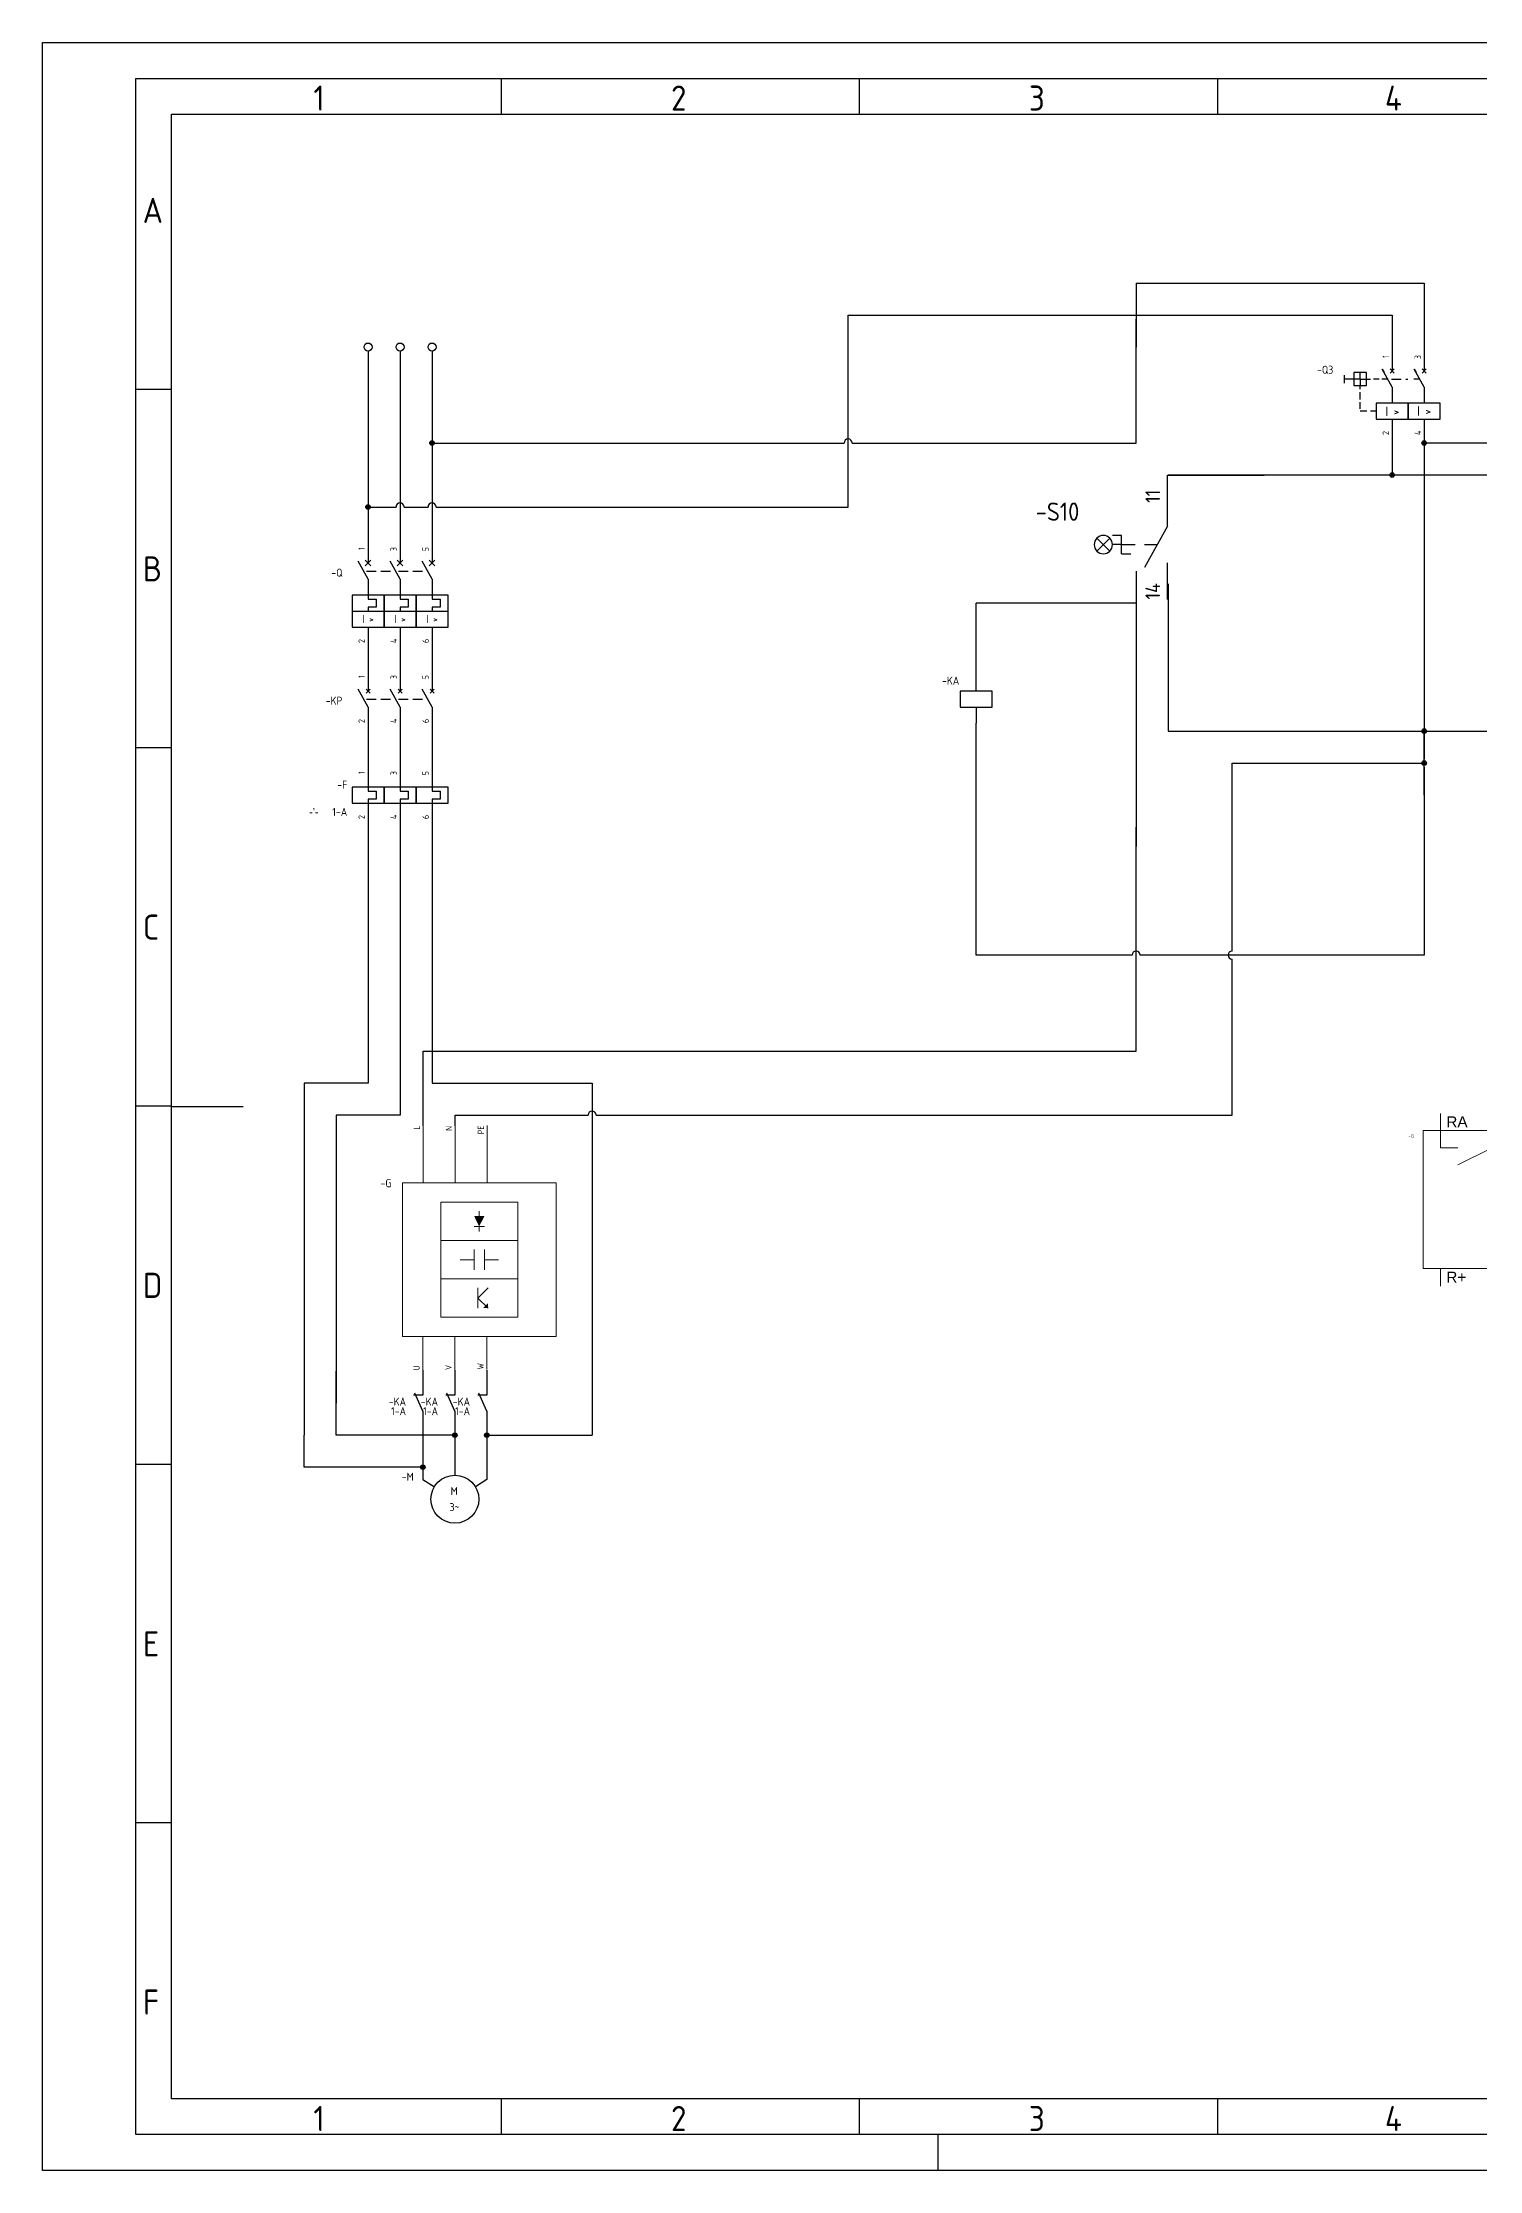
# Model space of a CAD drawing. Header units: millimetres. Extents: x -272 to 668, y 20 to 685.
# Drawn here: x -272 to 177, y 20 to 685 of the extents above; entities that cross this region are included whole.
import ezdxf
from ezdxf.enums import TextEntityAlignment as Align

# ---------------------------------------------------------------- set-up
doc = ezdxf.new("R2010")
doc.units = ezdxf.units.MM
doc.header["$LTSCALE"] = 6
doc.linetypes.add('DASHED', pattern=[0.75, 0.5, -0.25])
for name, color, linetype in [('035', 5, 'Continuous'), ('07', 7, 'Continuous'), ('LINK', 9, 'DASHED'), ('MISC', 2, 'Continuous'), ('PDF_Geometry', 7, 'Continuous'), ('PDF_Solid Fills', 1, 'Continuous'), ('PDF_Text', 7, 'Continuous'), ('RED_2.5mm^2', 1, 'Continuous'), ('SYMS', 7, 'Continuous'), ('TAGS', 51, 'Continuous'), ('TERMS', 4, 'Continuous'), ('XREF', 7, 'Continuous'), ('XREFCHILD', 134, 'Continuous')]:
    doc.layers.add(name, color=color, linetype=linetype)
doc.styles.add('ISO Proportional', font='isocp.shx')
doc.styles.add('PDF F1', font='arial.ttf')
doc.styles.add('WD_IEC', font='isocp2.shx', dxfattribs={"width": 0.9, "height": 4})

# ---------------------------------------------------------------- blocks, each defined once
blk = doc.blocks.new('IEC_border_a3')
at = {"layer": '035'}
for p, q in [((64, 292), (64, 287)), ((114, 292), (114, 287)), ((164, 292), (164, 287)), ((17.97, 248.58), (12.98, 248.58)), ((17.98, 198.54), (13, 198.54)), ((17.98, 148.54), (13, 148.54)), ((17.98, 98.54), (13, 98.54)), ((18, 48.5), (13.02, 48.5)), ((64, 10), (64, 5)), ((114, 10), (114, 5)), ((164, 10), (164, 5)), ((125, 0), (125, 5))]:
    blk.add_line(p, q, dxfattribs=at)
for points in [[(0, 297), (420, 297), (420, 0), (0, 0)], [(18, 287), (410, 287), (410, 10), (18, 10)]]:
    blk.add_lwpolyline(points, close=True, dxfattribs=at)
at = {"layer": '07'}
blk.add_line((18, 148.5), (28, 148.5), dxfattribs=at)
blk.add_lwpolyline([(13, 292), (415, 292), (415, 5), (13, 5)], close=True, dxfattribs=at)
at = {"layer": '035', "style": 'ISO Proportional'}
for s, p in [('1', (37.81, 287.5)), ('2', (87.73, 287.5)), ('3', (137.68, 287.5)), ('4', (187.38, 287.5)), ('A', (13.98, 271.83)), ('B', (14, 221.79)), ('C', (14, 171.79)), ('D', (14, 121.79)), ('E', (14.02, 71.75)), ('F', (14.02, 21.75)), ('1', (37.81, 5.5)), ('2', (87.73, 5.5)), ('3', (137.68, 5.5)), ('4', (187.38, 5.5))]:
    blk.add_text(s, height=3.5, dxfattribs=at).set_placement(p)
blk = doc.blocks.new('VCB11THI')
for p, q in [((0, 7.5), (0, 2.5)), ((0, -2.5), (-3.12, 3.12)), ((-0.88, 3.38), (0.88, 1.62)), ((-0.88, 1.62), (0.88, 3.38)), ((0, -2.5), (0, -8.75)), ((-5, -12.5), (5, -12.5)), ((0, -8.75), (2.5, -8.75)), ((0, -11.25), (0, -12.5)), ((2.5, -11.25), (0, -11.25)), ((2.5, -8.75), (2.5, -11.25)), ((0, -17.5), (0, -22.5))]:
    blk.add_line(p, q)
blk.add_lwpolyline([(-5, -7.5), (-5, -17.5), (5, -17.5), (5, -7.5)], close=True)
at = {"style": 'WD_IEC'}
for tag, p in [('INST', (-8, 5.25)), ('TAG1', (-8, -1.75)), ('LOC', (-8, 1.75)), ('RATING1', (-8, -6.35)), ('DESC1', (-8, -14.35)), ('DESC3', (-8, -21.35)), ('DESC2', (-8, -17.85))]:
    blk.add_attdef(tag, text='', height=2.5, dxfattribs=at).set_placement(p, align=Align.RIGHT)
blk.add_attdef('TERM01', text='', height=2, rotation=90, dxfattribs=at).set_placement((-1, 7.5), align=Align.RIGHT)
at = {"style": 'WD_IEC', "flags": 1}
for tag, p, height in [('X2TERM01', (0, 7.5), 0.32), ('MFG', (2.75, 6.5), 1.5), ('X4LINK', (-2, 0), 0.32), ('X1LINK', (-0.5, 0), 0.32), ('CAT', (2.75, 4), 1.5), ('COMMON', (-3.75, -8.75), 1), ('ASSYCODE', (1, -19), 1), ('FAMILY', (1, -20.5), 1), ('X8TERM02', (0, -22.5), 0.32), ('CATDESC', (1, -22), 1)]:
    blk.add_attdef(tag, p, '', height=height, dxfattribs=at)
at = {"lineweight": 15, "style": 'WD_IEC'}
blk.add_attdef('XREF', text='', height=2.5, dxfattribs=at).set_placement((-8, -10.35), align=Align.RIGHT)
at = {"style": 'WD_IEC'}
blk.add_attdef('TERM02', (-1, -22.5), '', height=2, rotation=90, dxfattribs=at)
at = {"linetype": 'Continuous', "style": 'WD_IEC'}
blk.add_attdef('T', text='', height=2.5, dxfattribs=at).set_placement((0, -15), align=Align.MIDDLE_CENTER)
blk = doc.blocks.new('VCB21THI')
for p, q in [((0, 7.5), (0, 2.5)), ((0, -2.5), (-3.12, 3.12)), ((-0.88, 3.38), (0.88, 1.62)), ((-0.88, 1.62), (0.88, 3.38)), ((0, -2.5), (0, -8.75)), ((-5, -12.5), (5, -12.5)), ((0, -8.75), (2.5, -8.75)), ((0, -11.25), (0, -12.5)), ((2.5, -11.25), (0, -11.25)), ((2.5, -8.75), (2.5, -11.25)), ((0, -17.5), (0, -22.5))]:
    blk.add_line(p, q)
blk.add_lwpolyline([(-5, -7.5), (-5, -17.5), (5, -17.5), (5, -7.5)], close=True)
at = {"style": 'WD_IEC'}
for tag, p in [('INST', (-8, 5.25)), ('TAG2', (-8, -1.75)), ('LOC', (-8, 1.75)), ('DESC1', (-8, -14.35)), ('DESC3', (-8, -21.35)), ('DESC2', (-8, -17.85))]:
    blk.add_attdef(tag, text='', height=2.5, dxfattribs=at).set_placement(p, align=Align.RIGHT)
blk.add_attdef('TERM01', text='', height=2, rotation=90, dxfattribs=at).set_placement((-1, 7.5), align=Align.RIGHT)
at = {"style": 'WD_IEC', "flags": 1}
for tag, p, height in [('X2TERM01', (0, 7.5), 0.32), ('X4LINK', (-2, 0), 0.32), ('X1LINK', (-0.5, 0), 0.32), ('CONTACT', (-5, -7.5), 1), ('FAMILY', (1, -20.5), 1), ('X8TERM02', (0, -22.5), 0.32)]:
    blk.add_attdef(tag, p, '', height=height, dxfattribs=at)
blk.add_attdef('RATING1', text='', height=2.5, dxfattribs=at).set_placement((-8, -6.35), align=Align.RIGHT)
at = {"lineweight": 15, "style": 'WD_IEC'}
blk.add_attdef('XREF', text='', height=2.5, dxfattribs=at).set_placement((-8, -10.35), align=Align.RIGHT)
at = {"style": 'WD_IEC'}
blk.add_attdef('TERM02', (-1, -22.5), '', height=2, rotation=90, dxfattribs=at)
at = {"linetype": 'Continuous', "style": 'WD_IEC'}
blk.add_attdef('T', text='', height=2.5, dxfattribs=at).set_placement((0, -15), align=Align.MIDDLE_CENTER)
blk = doc.blocks.new('VCB1')
for p, q in [((0, 7.5), (0, 2.5)), ((0, -2.5), (-3.12, 3.12)), ((0.62, 1.88), (-0.62, 3.12)), ((-0.62, 1.88), (0.62, 3.12)), ((0, -2.5), (0, -7.5))]:
    blk.add_line(p, q)
at = {"style": 'WD_IEC'}
for tag, p in [('INST', (-8, 5.25)), ('TAG1', (-8, -1.75)), ('LOC', (-8, 1.75)), ('RATING1', (-8, -6.35)), ('DESC1', (-8, -14.35)), ('DESC3', (-8, -21.35)), ('DESC2', (-8, -17.85))]:
    blk.add_attdef(tag, text='', height=2.5, dxfattribs=at).set_placement(p, align=Align.RIGHT)
blk.add_attdef('TERM01', text='', height=2, rotation=90, dxfattribs=at).set_placement((-1, 7.5), align=Align.RIGHT)
at = {"style": 'WD_IEC', "flags": 1}
for tag, p, height in [('X2TERM01', (0, 7.5), 0.32), ('MFG', (2.75, 6.5), 1.5), ('X4LINK', (-2, 0), 0.32), ('X1LINK', (-0.5, 0), 0.32), ('CAT', (2.75, 4), 1.5), ('X8TERM02', (0, -7.5), 0.32), ('ASSYCODE', (1, -9), 1), ('FAMILY', (1, -10.5), 1), ('CATDESC', (1, -12), 1), ('CONTACT', (1, -13.5), 1), ('COMMON', (2.25, -14.75), 1)]:
    blk.add_attdef(tag, p, '', height=height, dxfattribs=at)
at = {"style": 'WD_IEC'}
blk.add_attdef('TERM02', (-1, -7.5), '', height=2, rotation=90, dxfattribs=at)
at = {"lineweight": 15, "style": 'WD_IEC'}
blk.add_attdef('XREF', text='', height=2.5, dxfattribs=at).set_placement((-8, -10.35), align=Align.RIGHT)
blk = doc.blocks.new('VCB2')
for p, q in [((0, 7.5), (0, 2.5)), ((0, -2.5), (-3.12, 3.12)), ((0.62, 1.88), (-0.62, 3.12)), ((-0.62, 1.88), (0.62, 3.12)), ((0, -2.5), (0, -7.5))]:
    blk.add_line(p, q)
at = {"style": 'WD_IEC'}
blk.add_attdef('TERM01', text='', height=2, rotation=90, dxfattribs=at).set_placement((-1, 7.5), align=Align.RIGHT)
at = {"style": 'WD_IEC', "flags": 1}
for tag, p, height in [('X2TERM01', (0, 7.5), 0.32), ('X4LINK', (-2.5, 0), 0.32), ('X1LINK', (-0.5, 0), 0.32), ('X8TERM02', (0, -7.5), 0.32), ('FAMILY', (1, -10.5), 1), ('CONTACT', (1, -13.5), 1)]:
    blk.add_attdef(tag, p, '', height=height, dxfattribs=at)
at = {"style": 'WD_IEC'}
for tag, p in [('INST', (-8, 2.65)), ('LOC', (-8, -0.35)), ('TAG2', (-8, -3.35)), ('DESC1', (-8, -13.35)), ('DESC3', (-8, -19.35)), ('DESC2', (-8, -16.35))]:
    blk.add_attdef(tag, text='', height=2.5, dxfattribs=at).set_placement(p, align=Align.RIGHT)
blk.add_attdef('TERM02', (-1, -7.5), '', height=2, rotation=90, dxfattribs=at)
at = {"style": 'WD_IEC', "flags": 1}
blk.add_attdef('RATING1', text='', height=2.5, dxfattribs=at).set_placement((-8, -6.35), align=Align.RIGHT)
at = {"lineweight": 15, "style": 'WD_IEC'}
blk.add_attdef('XREF', text='', height=2.5, dxfattribs=at).set_placement((-8, -10.35), align=Align.RIGHT)
blk = doc.blocks.new('VOL1')
for p, q in [((0, 7.5), (0, 1.25)), ((-5, 2.5), (-5, -2.5)), ((5, 2.5), (-5, 2.5)), ((0, 1.25), (2.5, 1.25)), ((2.5, 1.25), (2.5, -1.25)), ((5, -2.5), (5, 2.5)), ((-5, -2.5), (5, -2.5)), ((0, -1.25), (0, -7.5)), ((2.5, -1.25), (0, -1.25))]:
    blk.add_line(p, q)
at = {"style": 'WD_IEC'}
for tag, p in [('INST', (-6.5, 9)), ('LOC', (-6.5, 5.5)), ('RATING1', (-6.5, -2.5)), ('TAG1', (-6.5, 2)), ('XREF', (-6.5, -6.5)), ('DESC2', (-6.5, -13.85)), ('DESC1', (-6.5, -10.35)), ('DESC3', (-6.5, -17.35))]:
    blk.add_attdef(tag, text='', height=2.5, dxfattribs=at).set_placement(p, align=Align.RIGHT)
blk.add_attdef('TERM01', text='', height=2, rotation=90, dxfattribs=at).set_placement((-1, 7.5), align=Align.RIGHT)
at = {"style": 'WD_IEC', "flags": 1}
for tag, p, height in [('X2TERM01', (0, 7.5), 0.32), ('MFG', (2.75, 6.5), 1.5), ('X4LINK', (-5, 0), 0.32), ('CAT', (2.75, 4), 1.5), ('X1LINK', (5, 0), 0.32), ('ASSYCODE', (1, -4), 1), ('FAMILY', (1, -5.5), 1), ('CATDESC', (1, -7), 1), ('X8TERM02', (0, -7.5), 0.32)]:
    blk.add_attdef(tag, p, '', height=height, dxfattribs=at)
at = {"style": 'WD_IEC'}
blk.add_attdef('TERM02', (-1, -7.5), '', height=2, rotation=90, dxfattribs=at)
blk = doc.blocks.new('VOL2')
for p, q in [((0, 7.5), (0, 1.25)), ((-5, 2.5), (-5, -2.5)), ((5, 2.5), (-5, 2.5)), ((0, 1.25), (2.5, 1.25)), ((2.5, 1.25), (2.5, -1.25)), ((5, -2.5), (5, 2.5)), ((-5, -2.5), (5, -2.5)), ((0, -1.25), (0, -7.5)), ((2.5, -1.25), (0, -1.25))]:
    blk.add_line(p, q)
at = {"style": 'WD_IEC'}
for tag, p in [('INST', (-6.5, 9)), ('LOC', (-6.5, 5.5)), ('RATING1', (-6.5, -2.5)), ('TAG2', (-6.5, 2)), ('XREF', (-6.5, -6.5)), ('DESC2', (-6.5, -13.85)), ('DESC1', (-6.5, -10.35)), ('DESC3', (-6.5, -17.35))]:
    blk.add_attdef(tag, text='', height=2.5, dxfattribs=at).set_placement(p, align=Align.RIGHT)
blk.add_attdef('TERM01', text='', height=2, rotation=90, dxfattribs=at).set_placement((-1, 7.5), align=Align.RIGHT)
at = {"style": 'WD_IEC', "flags": 1}
for tag, p, height in [('X2TERM01', (0, 7.5), 0.32), ('X4LINK', (-5, 0), 0.32), ('X1LINK', (5, 0), 0.32), ('FAMILY', (1, -5.5), 1), ('X8TERM02', (0, -7.5), 0.32)]:
    blk.add_attdef(tag, p, '', height=height, dxfattribs=at)
at = {"style": 'WD_IEC'}
blk.add_attdef('TERM02', (-1, -7.5), '', height=2, rotation=90, dxfattribs=at)
blk = doc.blocks.new('VFD1')
at = {"layer": 'PDF_Geometry', "lineweight": 18}
for points in [[(7.26, 66.75), (7.26, 48.89)], [(17.26, 66.67), (17.23, 48.89)], [(27.26, 66.74), (27.25, 48.89)], [(24.7, 40.01), (24.7, 33.67)], [(23.15, 35.22), (26.39, 35.22)], [(12.72, 30.85), (36.82, 30.85)], [(23.15, 28.04), (23.15, 21.7)], [(26.39, 28.04), (26.39, 21.7)], [(18.78, 24.8), (23.15, 24.8)], [(26.39, 24.8), (30.76, 24.8)], [(12.72, 18.88), (36.82, 18.88)], [(27.52, 9.72), (24.28, 12.82), (27.52, 16.06)], [(24.28, 16.06), (24.28, 9.72)], [(7.12, 0.84), (7.12, -9.73)], [(17.15, 0.84), (17.12, -9.64)], [(27.12, 0.71), (27.12, -9.45)]]:
    blk.add_lwpolyline(points, dxfattribs=at)
for points in [[(0.75, 48.89), (48.79, 48.89), (48.79, 0.84), (0.75, 0.84)], [(12.72, 42.83), (36.82, 42.83), (36.82, 6.9), (12.72, 6.9)]]:
    blk.add_lwpolyline(points, close=True, dxfattribs=at)
at = {"layer": 'PDF_Solid Fills', "color": 7, "lineweight": 18, "transparency": 33554559}
for points in [[(23.15, 38.46), (26.39, 38.46), (24.7, 35.22)], [(27.52, 11.27), (25.97, 9.72), (27.52, 9.72)]]:
    blk.add_solid(points, dxfattribs=at)
at = {"style": 'WD_IEC', "width": 0.8}
for tag, p in [('TERM01', (6.26, 66.75)), ('TERM02', (16.26, 66.63)), ('TERM03', (26.26, 66.74))]:
    blk.add_attdef(tag, text='', height=2, rotation=90, dxfattribs=at).set_placement(p, align=Align.RIGHT)
at = {"style": 'WD_IEC', "flags": 1}
for tag, p in [('X2TERM01', (7.26, 66.75)), ('X2TERM02', (17.26, 66.63)), ('X2TERM03', (27.26, 66.74)), ('X8TERM04', (7.12, -9.73)), ('X8TERM05', (17.12, -9.64)), ('X8TERM06', (27.12, -9.45))]:
    blk.add_attdef(tag, p, '', height=0.08, dxfattribs=at)
at = {"style": 'WD_IEC'}
for tag, height, p in [('TAG1', 2.5, (-2.68, 47.47)), ('DESC1', 2.7, (-2.54, 42.98)), ('DESC2', 2.7, (-1.88, 38.75)), ('DESC3', 2.7, (-2.02, 34.52)), ('RATING1', 2.7, (-2.28, 30.29))]:
    blk.add_attdef(tag, text='', height=height, dxfattribs=at).set_placement(p, align=Align.RIGHT)
at = {"style": 'WD_IEC', "width": 0.8}
for tag, p in [('TERM04', (6.12, -9.73)), ('TERM05', (16.12, -9.64)), ('TERM06', (26.12, -9.45))]:
    blk.add_attdef(tag, p, '', height=2, rotation=90, dxfattribs=at)
blk = doc.blocks.new('VMO13')
blk.add_circle((0, 0), 7.5)
at = {"style": 'WD_IEC'}
for tag, p in [('INST', (-12.88, 12.75)), ('TAG1', (-12.88, 5.75)), ('LOC', (-12.88, 9.25)), ('DESC2', (-12.88, -2)), ('DESC1', (-12.88, 1.5)), ('RATING1', (-12.88, -9)), ('DESC3', (-12.88, -5.5)), ('RATING2', (-12.88, -12.5)), ('RATING4', (-12.95, -19.58)), ('RATING3', (-12.88, -16))]:
    blk.add_attdef(tag, text='', height=2.5, dxfattribs=at).set_placement(p, align=Align.RIGHT)
blk.add_attdef('TERM02', (-0.69, 7.75), '', height=2, rotation=90, dxfattribs=at)
at = {"style": 'WD_IEC', "flags": 1}
for tag, p, height in [('X2TERM02', (0, 7.5), 0.32), ('MFG', (12.75, 9), 1.5), ('CAT', (12.75, 6.5), 1.5), ('X4LINK', (-7.5, 0), 0.32), ('X0TERM01', (-6.4, 3.9), 0.32), ('X0TERM03', (6.4, 3.9), 0.32), ('X1LINK', (7.5, 0), 0.32), ('X8TERM04', (0, -7.5), 0.32), ('ASSYCODE', (1, -9), 1), ('FAMILY', (1, -10.5), 1), ('CATDESC', (1, -12), 1)]:
    blk.add_attdef(tag, p, '', height=height, dxfattribs=at)
at = {"style": 'WD_IEC'}
for tag, p in [('TERM01', (-7.35, 4.34)), ('TERM03', (9.35, 4.53)), ('TERM04', (-0.59, -7.92))]:
    blk.add_attdef(tag, text='', height=2, rotation=90, dxfattribs=at).set_placement(p, align=Align.RIGHT)
for tag, p in [('M', (-0.22, 1.27)), ('3~', (-0.12, -3.73))]:
    blk.add_attdef(tag, text='', height=2.5, dxfattribs=at).set_placement(p, align=Align.CENTER)
at = {"lineweight": 15, "style": 'WD_IEC'}
blk.add_attdef('XREF', text='', height=2.5, dxfattribs=at).set_placement((-13.19, -22.86), align=Align.RIGHT)
blk = doc.blocks.new('VT0_02')
blk.add_circle((0, 0), 1.25)
at = {"style": 'WD_IEC', "flags": 1}
for tag, p in [('X4TERM01', (-1.25, 0)), ('X2TERM01', (0, 1.25)), ('X1TERM01', (1.25, 0)), ('X8TERM01', (0, -1.25))]:
    blk.add_attdef(tag, p, '', height=0.32, dxfattribs=at)
blk = doc.blocks.new('WDDOT')
for radius in [0.72, 0.449, 0.223]:
    blk.add_circle((0, 0), radius)
blk = doc.blocks.new('VSW11S77')
for p, q in [((0, 7.5), (0, 2.5)), ((0, -2.5), (-3.13, 3.13)), ((-9.63, -0.88), (-7.87, 0.88)), ((-7.87, -0.88), (-9.63, 0.88)), ((-6.25, 0), (-7.5, 0)), ((-6.25, 1.25), (-6.25, -1.25)), ((-6.25, 1.25), (-5, 1.25)), ((-6.25, 0), (-4.38, 0)), ((-3.13, 0), (-1.39, 0)), ((-6.25, -1.25), (-7.5, -1.25)), ((0, -2.5), (0, -7.5))]:
    blk.add_line(p, q)
blk.add_circle((-8.75, 0), 1.25)
at = {"style": 'WD_IEC'}
for tag, p in [('INST', (-12.03, 9.25)), ('LOC', (-12.03, 6.25)), ('TAG1', (-12.03, 3.25)), ('DESC1', (-12.03, -9.35)), ('DESC2', (-12.03, -12.35)), ('DESC3', (-12.03, -15.35))]:
    blk.add_attdef(tag, text='', height=2.5, dxfattribs=at).set_placement(p, align=Align.RIGHT)
blk.add_attdef('TERM01', text='', height=2, rotation=90, dxfattribs=at).set_placement((-1, 7.5), align=Align.RIGHT)
at = {"style": 'WD_IEC', "flags": 1}
for tag, p, height in [('X2TERM01', (0, 7.5), 0.32), ('CONTACT', (0.5, 4.5), 1), ('COMMON', (1.75, 3.25), 1), ('X1LINK', (0, 0), 0.32), ('ASSYCODE', (1, -4), 1), ('FAMILY', (1, -5.5), 1), ('X8TERM02', (0, -7.5), 0.32), ('CATDESC', (1, -7), 1)]:
    blk.add_attdef(tag, p, '', height=height, dxfattribs=at)
at = {"style": 'WD_IEC', "flags": 9}
for tag, p in [('MFG', (-12.53, -0.25)), ('CAT', (-12.53, -2.75))]:
    blk.add_attdef(tag, text='', height=1.5, dxfattribs=at).set_placement(p, align=Align.RIGHT)
at = {"style": 'WD_IEC'}
blk.add_attdef('TERM02', (-1, -7.5), '', height=2, rotation=90, dxfattribs=at)
at = {"lineweight": 15, "style": 'WD_IEC'}
for tag, p in [('XREF', (-12.03, -6.35)), ('WDTAGALT', (-12.03, -18.35))]:
    blk.add_attdef(tag, text='', height=2.5, dxfattribs=at).set_placement(p, align=Align.RIGHT)
blk = doc.blocks.new('VCR1')
for p, q in [((0, 2.5), (0, 7.5)), ((0, -2.5), (0, -7.5))]:
    blk.add_line(p, q)
blk.add_lwpolyline([(-5, 2.5), (-5, -2.5), (5, -2.5), (5, 2.5)], close=True)
at = {"style": 'WD_IEC'}
for tag, p in [('INST', (-5.25, 11.5)), ('TAG1', (-5.25, 4.5)), ('LOC', (-5.25, 8)), ('DESC1', (-5.25, -6.85)), ('DESC3', (-5.25, -13.85)), ('DESC2', (-5.25, -10.35))]:
    blk.add_attdef(tag, text='', height=2.5, dxfattribs=at).set_placement(p, align=Align.RIGHT)
blk.add_attdef('TERM01', text='', height=2, rotation=90, dxfattribs=at).set_placement((-1, 7.5), align=Align.RIGHT)
at = {"style": 'WD_IEC', "flags": 1}
for tag, p, height in [('X2TERM01', (0, 7.5), 0.32), ('X4LINK', (-5, 0), 0.32), ('X1LINK', (5, 0), 0.32), ('ASSYCODE', (1, -4), 1), ('FAMILY', (1, -5.5), 1), ('CATDESC', (1, -7), 1), ('X8TERM02', (0, -7.5), 0.32)]:
    blk.add_attdef(tag, p, '', height=height, dxfattribs=at)
at = {"style": 'WD_IEC', "flags": 9}
for tag, p in [('MFG', (-6, 1)), ('CAT', (-6, -1.5))]:
    blk.add_attdef(tag, text='', height=1.5, dxfattribs=at).set_placement(p, align=Align.RIGHT)
at = {"style": 'WD_IEC'}
blk.add_attdef('TERM02', (-1, -7.5), '', height=2, rotation=90, dxfattribs=at)
at = {"lineweight": 9, "style": 'WD_IEC'}
for tag, p in [('NO', (-5.5, -16.5)), ('NC', (-5.5, -20))]:
    blk.add_attdef(tag, text='', height=2.5, dxfattribs=at).set_placement(p, align=Align.TOP_RIGHT)
for tag, p in [('XREFNO', (-4, -16.5)), ('XREFNC', (-4, -20))]:
    blk.add_attdef(tag, text='', height=2.5, dxfattribs=at).set_placement(p, align=Align.TOP_LEFT)
blk = doc.blocks.new('VCB11Q29')
for p, q in [((0, 7.5), (0, 2.5)), ((-15, 1.25), (-15, -1.25)), ((-12, 0), (-15, 0)), ((-10, 2), (-12, 2)), ((-12, 2), (-12, -2)), ((-10, 0), (-12, 0)), ((-10, 0), (-10, 2)), ((-8, 2), (-10, 2)), ((-10, 0), (-10, -2)), ((-10, 0), (-8, 0)), ((-8, -2), (-8, 2)), ((-8, 0), (-6.74, 0)), ((-4.09, 0), (-5.87, 0)), ((-1.39, 0), (-3.2, 0)), ((0, -2.5), (-3.12, 3.12)), ((-3.12, 3.12), (-2.52, 2.03)), ((-0.66, 1.84), (0.66, 3.16)), ((-0.66, 3.16), (0.66, 1.84)), ((-12, -2), (-8, -2)), ((-10, -3.19), (-10, -2)), ((-10, -6.36), (-10, -4.08)), ((0, -2.5), (0, -7.5)), ((-10, -9.36), (-10, -7.26)), ((-7.91, -10), (-10, -10)), ((-5, -10), (-6.75, -10)), ((0, -12.5), (0, -17.5))]:
    blk.add_line(p, q)
blk.add_lwpolyline([(-5, -7.5), (-5, -12.5), (5, -12.5), (5, -7.5)], close=True)
at = {"style": 'WD_IEC'}
for tag, p in [('INST', (-18.39, 7.65)), ('LOC', (-18.39, 4.65)), ('TAG1', (-18.39, 1.65)), ('RATING1', (-18.54, -8.56)), ('DESC2', (-18.54, -14.56)), ('DESC1', (-18.54, -11.56)), ('DESC3', (-18.54, -17.56))]:
    blk.add_attdef(tag, text='', height=2.5, dxfattribs=at).set_placement(p, align=Align.RIGHT)
blk.add_attdef('TERM01', text='', height=2, rotation=90, dxfattribs=at).set_placement((-1, 7.5), align=Align.RIGHT)
at = {"style": 'WD_IEC', "flags": 1}
for tag, p, height in [('X2TERM01', (0, 7.5), 0.32), ('MFG', (2.75, 6.5), 1.5), ('X4LINK', (-15, 0), 0.32), ('X1LINK', (-0.18, 0), 0.32), ('CAT', (2.75, 4), 1.5), ('CONTACT', (-5, -7.5), 1), ('COMMON', (-3.75, -8.75), 1), ('ASSYCODE', (0.69, -13.77), 1), ('X8TERM02', (0, -17.5), 0.32), ('FAMILY', (0.69, -15.27), 1), ('CATDESC', (0.69, -16.77), 1)]:
    blk.add_attdef(tag, p, '', height=height, dxfattribs=at)
at = {"lineweight": 15, "style": 'WD_IEC'}
blk.add_attdef('XREF', text='', height=2.5, dxfattribs=at).set_placement((-18.54, -5.56), align=Align.RIGHT)
at = {"style": 'WD_IEC'}
blk.add_attdef('TERM02', (-1, -17.5), '', height=2, rotation=90, dxfattribs=at)
blk.add_attdef('I', text='', height=3, dxfattribs=at).set_placement((0.09, -11.6), align=Align.CENTER)
blk = doc.blocks.new('VCB21Q29')
for p, q in [((0, 7.5), (0, 2.5)), ((-1.39, 0), (-3.2, 0)), ((0, -2.5), (-3.12, 3.12)), ((-3.12, 3.12), (-2.52, 2.03)), ((-0.66, 1.84), (0.66, 3.16)), ((-0.66, 3.16), (0.66, 1.84)), ((0, -2.5), (0, -7.5)), ((0, -12.5), (0, -17.5))]:
    blk.add_line(p, q)
blk.add_lwpolyline([(-5, -7.5), (-5, -12.5), (5, -12.5), (5, -7.5)], close=True)
at = {"style": 'WD_IEC'}
for tag, p in [('INST', (-6.46, 7.92)), ('LOC', (-6.46, 4.92)), ('TAG2', (-6.46, 1.92)), ('DESC2', (-6.69, -14.47)), ('DESC1', (-6.69, -11.47)), ('DESC3', (-6.69, -17.47))]:
    blk.add_attdef(tag, text='', height=2.5, dxfattribs=at).set_placement(p, align=Align.RIGHT)
blk.add_attdef('TERM01', text='', height=2, rotation=90, dxfattribs=at).set_placement((-1, 7.5), align=Align.RIGHT)
at = {"style": 'WD_IEC', "flags": 1}
for tag, p, height in [('X2TERM01', (0, 7.5), 0.32), ('X4LINK', (-5.06, 0), 0.32), ('X1LINK', (-0.11, 0), 0.32), ('CONTACT', (-5, -7.5), 1), ('X8TERM02', (0, -17.5), 0.32), ('FAMILY', (0.69, -15.27), 1)]:
    blk.add_attdef(tag, p, '', height=height, dxfattribs=at)
blk.add_attdef('RATING1', text='', height=2.5, dxfattribs=at).set_placement((-6.69, -8.47), align=Align.RIGHT)
at = {"lineweight": 15, "style": 'WD_IEC'}
blk.add_attdef('XREF', text='', height=2.5, dxfattribs=at).set_placement((-6.69, -5.47), align=Align.RIGHT)
at = {"style": 'WD_IEC'}
blk.add_attdef('TERM02', (-1, -17.5), '', height=2, rotation=90, dxfattribs=at)
blk.add_attdef('I', text='', height=3, dxfattribs=at).set_placement((0.01, -11.48), align=Align.CENTER)
blk = doc.blocks.new('VDFINT')
at = {"layer": 'PDF_Geometry', "lineweight": 18}
for points in [[(11.3, 118), (11.3, 92), (24.2, 92)], [(63.4, 118), (63.4, 92), (50.2, 92), (24.2, 79.1)], [(115.4, 118), (115.4, 105.1)], [(141.7, 118), (141.7, 105.1)], [(167.7, 118), (167.7, 105.1)], [(193.7, 118), (193.7, 105.1)], [(219.8, 118), (219.8, 105.1)], [(11.3, 0.8), (11.3, -12.4)], [(63.4, 0.8), (63.4, -12.4)], [(115.4, 0.8), (115.4, -12.4)], [(141.7, 0.8), (141.7, -12.4)], [(167.7, 0.8), (167.7, -12.4)], [(219.8, 0.8), (219.8, -12.4)]]:
    blk.add_lwpolyline(points, dxfattribs=at)
blk.add_lwpolyline([(-1.8, 105.1), (232.9, 105.1), (232.9, 0.8), (-1.8, 0.8)], close=True, dxfattribs=at)
blk.add_text('VDF', height=22.64).set_placement((80.3, 44.9))
at = {"style": 'WD_IEC', "width": 0.8}
for tag, p in [('TERM01', (10.3, 117.4)), ('TERM02', (62.4, 118)), ('TERM03', (114.4, 118)), ('TERM04', (140.7, 118)), ('TERM05', (166.7, 118)), ('TERM06', (192.7, 118)), ('TERM07', (218.8, 118)), ('TERM08', (10.3, -12.2)), ('TERM09', (62.4, -12.3)), ('TERM10', (114.4, -12.4)), ('TERM11', (140.7, -12.1)), ('TERM12', (166.7, -12.4)), ('TERM13', (218.8, -12.4))]:
    blk.add_attdef(tag, text='', height=2, rotation=90, dxfattribs=at).set_placement(p, align=Align.RIGHT)
at = {"style": 'WD_IEC', "flags": 1}
for tag, p in [('X2TERM01', (11.3, 117.4)), ('X2TERM02', (63.4, 118)), ('X2TERM03', (115.4, 118)), ('X2TERM04', (141.7, 118)), ('X2TERM05', (167.7, 118)), ('X2TERM06', (193.7, 118)), ('X2TERM07', (219.8, 118)), ('X2TERM08', (11.3, -12.2)), ('X2TERM09', (63.4, -12.3)), ('X2TERM10', (115.4, -12.4)), ('X2TERM11', (141.7, -12.1)), ('X2TERM12', (167.7, -12.4)), ('X2TERM13', (219.8, -12.4))]:
    blk.add_attdef(tag, p, '', height=0.08, dxfattribs=at)
at = {"style": 'WD_IEC'}
for tag, height, p in [('TAG1', 2.5, (-8.8, 99.7)), ('DESC1', 2.7, (-8.8, 90.8)), ('DESC2', 2.7, (-8.1, 80.2)), ('DESC3', 2.7, (-8.2, 70)), ('RATING1', 2.7, (-8.3, 60.2))]:
    blk.add_attdef(tag, text='', height=height, dxfattribs=at).set_placement(p, align=Align.RIGHT)
at = {"layer": 'PDF_Text', "char_height": 8.29, "attachment_point": 4, "style": 'PDF F1'}
for s, insert in [('RA', (15.6, 111.6)), ('RC', (67.6, 111.6)), ('I1', (120, 111.6)), ('I2', (146, 111.6)), ('I3', (172, 111.6)), ('I4', (198, 111.6)), ('+', (224, 111.6)), ('R+', (15.6, -5.7)), ('R-', (67.6, -5.7)), ('+', (120, -5.7)), ('AI', (146, -5.7)), ('0V', (172, -5.7)), ('AO', (224, -5.7))]:
    blk.add_mtext(s, dxfattribs=dict(at, insert=insert))
blk = doc.blocks.new('VCR22')
for p, q in [((0, 7.5), (0, 2.5)), ((0, -2.5), (2.5, 3.12)), ((0, 2.5), (2.87, 2.5)), ((0, -2.5), (0, -7.5))]:
    blk.add_line(p, q)
at = {"style": 'WD_IEC'}
for tag, p in [('INST', (-5.25, 5.25)), ('TAG2', (-5.25, -0.75)), ('LOC', (-5.25, 2.25)), ('DESC1', (-5.25, -6.75)), ('XREF', (-5.25, -3.75)), ('DESC3', (-5.25, -12.75)), ('DESC2', (-5.25, -9.75))]:
    blk.add_attdef(tag, text='', height=2.5, dxfattribs=at).set_placement(p, align=Align.RIGHT)
blk.add_attdef('TERM01', text='', height=2, rotation=90, dxfattribs=at).set_placement((-1, 7.5), align=Align.RIGHT)
at = {"style": 'WD_IEC', "flags": 1}
for tag, p, height in [('X2TERM01', (0, 7.5), 0.32), ('X4LINK', (-0.55, 0), 0.32), ('X1LINK', (1.92, 0), 0.32), ('CONTACT', (4, -3.5), 1), ('FAMILY', (4, -5), 1), ('COMMON', (5.25, -4.75), 1), ('X8TERM02', (0, -7.5), 0.32)]:
    blk.add_attdef(tag, p, '', height=height, dxfattribs=at)
at = {"style": 'WD_IEC'}
blk.add_attdef('TERM02', (-1, -7.5), '', height=2, rotation=90, dxfattribs=at)

msp = doc.modelspace()

# ---------------------------------------------------------------- linework, layer by layer
at = {"layer": 'LINK'}
for points in [[(149.82, 580), (154.94, 580)], [(-170.5, 520), (-162, 520)], [(-160.5, 520), (-152, 520)], [(-170.5, 480), (-162.5, 480)], [(-160.5, 480), (-152.5, 480)], [(-165, 450), (-165, 450)], [(-155, 450), (-155, 450)]]:
    msp.add_lwpolyline(points, dxfattribs=at)
at = {"layer": 'RED_2.5mm^2'}
for p, q in [((70, 610), (160, 610)), ((70, 610), (70, 590)), ((160, 610), (160, 600)), ((160, 606.25), (160, 593.75)), ((-20, 540), (-20, 600)), ((-20, 600), (150, 600)), ((70, 560), (70, 598.73)), ((150, 600), (150, 587.5)), ((160, 600), (160, 587.5)), ((-170, 588.75), (-170, 527.5)), ((-160, 588.75), (-160, 527.5)), ((-150, 588.75), (-150, 527.5)), ((-150, 560), (-21.27, 560)), ((-18.73, 560), (70, 560)), ((150, 562.5), (150, 550)), ((160, 562.5), (160, 550)), ((348.26, 560), (160, 560)), ((79.76, 545.42), (79.76, 550)), ((79.76, 550), (110, 550)), ((150, 550), (80, 550)), ((338.26, 550), (150, 550)), ((160, 550), (160, 461.27)), ((-170, 540), (-161.27, 540)), ((-158.73, 540), (-151.27, 540)), ((-148.73, 540), (-20, 540)), ((70, 520), (70, 433.96)), ((80, 516.04), (80, 470)), ((20, 483.75), (20, 510)), ((70, 510), (20, 510)), ((-170, 497.5), (-170, 487.5)), ((-160, 497.5), (-160, 487.5)), ((-150, 497.5), (-150, 487.5)), ((-170, 472.5), (-170, 457.5)), ((-160, 472.5), (-160, 457.5)), ((-150, 472.5), (-150, 457.5)), ((20, 400), (20, 472.5)), ((80, 470), (290, 470)), ((160, 450), (160, 470)), ((100, 401.27), (100, 460)), ((100, 460), (160, 460)), ((160, 458.73), (160, 400)), ((-170, 442.5), (-170, 360)), ((-160, 442.5), (-160, 360)), ((-150, 442.5), (-150, 360)), ((70, 370), (70, 440)), ((68.73, 400), (20, 400)), ((160, 400), (71.27, 400)), ((100, 350), (100, 398.73)), ((-152.74, 346.75), (-152.74, 370)), ((-152.74, 370), (70, 370)), ((-170, 360), (-190, 360)), ((-190, 360), (-190, 260)), ((-160, 360), (-160, 350)), ((-150, 360), (-100, 360)), ((-100, 360), (-100, 250)), ((-170, 350), (-180, 350)), ((-180, 350), (-180, 260)), ((-160, 350), (-170, 350)), ((-142.74, 346.67), (-142.74, 350)), ((-142.74, 350), (-101.27, 350)), ((-98.73, 350), (100, 350)), ((-180, 250), (-180, 270)), ((-152.88, 270.27), (-152.88, 267.5)), ((-142.88, 270.27), (-142.88, 267.5)), ((-132.88, 270.27), (-132.88, 267.5)), ((-190, 260), (-190, 250)), ((-190, 240), (-190, 250)), ((-142.88, 250), (-180, 250)), ((-152.88, 252.5), (-152.88, 236.1)), ((-142.88, 252.5), (-142.88, 237.5)), ((-132.88, 252.5), (-132.88, 236.1)), ((-132.88, 250), (-100, 250)), ((-152.88, 240), (-190, 240)), ((-152.88, 236.1), (-149.28, 233.9)), ((-132.88, 236.1), (-136.47, 233.9))]:
    msp.add_line(p, q, dxfattribs=at)
for centre, start, end in [((-20, 560), 0, 180), ((-160, 540), 0, 180), ((-150, 540), 0, 180), ((70, 400), 0, 180), ((100, 400), 90, 270), ((-100, 350), 0, 180)]:
    msp.add_arc(centre, 1.27, start, end, dxfattribs=at)

# ---------------------------------------------------------------- block references
at = {"xscale": 2.238601766389173, "yscale": 2.238601766389173, "zscale": 2.238601766389173}
msp.add_blockref('IEC_border_a3', (-271.71, 20.26), dxfattribs=at)
at = {"layer": 'SYMS'}
for name, p in [('VT0_02', (-170, 590)), ('VT0_02', (-160, 590)), ('VT0_02', (-150, 590)), ('WDDOT', (-150, 560)), ('WDDOT', (160, 560)), ('WDDOT', (150, 550)), ('WDDOT', (-170, 540)), ('WDDOT', (160, 470)), ('WDDOT', (160, 460)), ('WDDOT', (-142.88, 250)), ('WDDOT', (-132.88, 250)), ('WDDOT', (-152.88, 240))]:
    msp.add_blockref(name, p, dxfattribs=at)
ref = msp.add_blockref('VCB11Q29', (150, 580), dxfattribs=at)
ref.add_attrib('I', 'I >', dxfattribs={"layer": 'MISC', "height": 3, "style": 'WD_IEC'}).set_placement((150.09, 568.4), align=Align.CENTER)
ref.add_attrib('TAG1', '-Q3', dxfattribs={"layer": 'TAGS', "height": 2.5, "style": 'WD_IEC'}).set_placement((131.61, 581.65), align=Align.RIGHT)
ref.add_attrib('TERM01', '1', dxfattribs={"layer": 'TERMS', "height": 2, "rotation": 90, "style": 'WD_IEC'}).set_placement((149, 587.5), align=Align.RIGHT)
ref.add_attrib('TERM02', '2', (149, 562.5), dxfattribs={"layer": 'TERMS', "height": 2, "rotation": 90, "style": 'WD_IEC'})
ref = msp.add_blockref('VCB21Q29', (160, 580), dxfattribs=at)
ref.add_attrib('I', 'I >', dxfattribs={"layer": 'MISC', "height": 3, "style": 'WD_IEC'}).set_placement((160.01, 568.52), align=Align.CENTER)
ref.add_attrib('TERM01', '3', dxfattribs={"layer": 'TERMS', "height": 2, "rotation": 90, "style": 'WD_IEC'}).set_placement((159, 587.5), align=Align.RIGHT)
ref.add_attrib('TERM02', '4', (159, 562.5), dxfattribs={"layer": 'TERMS', "height": 2, "rotation": 90, "style": 'WD_IEC'})
ref = msp.add_blockref('VSW11S77', (79.76, 528.26), dxfattribs=dict(at, xscale=-2.287037245446482, yscale=2.287037245446482, zscale=2.287037245446482, rotation=180))
ref.add_attrib('TERM02', '14', (77.48, 511.11), dxfattribs={"layer": 'TERMS', "height": 4.574, "rotation": 90, "style": 'WD_IEC'})
ref.add_attrib('TERM01', '11', dxfattribs={"layer": 'TERMS', "height": 4.574, "rotation": 90, "style": 'WD_IEC'}).set_placement((77.48, 545.42), align=Align.RIGHT)
ref.add_attrib('TAG1', '-S10', dxfattribs={"layer": 'TAGS', "height": 5.718, "style": 'WD_IEC'}).set_placement((52.26, 535.7), align=Align.RIGHT)
ref = msp.add_blockref('VCB11THI', (-170, 520), dxfattribs=at)
ref.add_attrib('T', 'I >', dxfattribs={"layer": 'MISC', "linetype": 'Continuous', "height": 2.5, "style": 'WD_IEC'}).set_placement((-170, 505), align=Align.MIDDLE_CENTER)
ref.add_attrib('TERM02', '2', (-171, 497.5), dxfattribs={"layer": 'TERMS', "height": 2, "rotation": 90, "style": 'WD_IEC'})
ref.add_attrib('TERM01', '1', dxfattribs={"layer": 'TERMS', "height": 2, "rotation": 90, "style": 'WD_IEC'}).set_placement((-171, 527.5), align=Align.RIGHT)
ref.add_attrib('TAG1', '-Q', dxfattribs={"layer": 'TAGS', "height": 2.5, "style": 'WD_IEC'}).set_placement((-178, 518.25), align=Align.RIGHT)
ref = msp.add_blockref('VCB21THI', (-160, 520), dxfattribs=at)
ref.add_attrib('T', 'I >', dxfattribs={"layer": 'MISC', "linetype": 'Continuous', "height": 2.5, "style": 'WD_IEC'}).set_placement((-160, 505), align=Align.MIDDLE_CENTER)
ref.add_attrib('TERM02', '4', (-161, 497.5), dxfattribs={"layer": 'TERMS', "height": 2, "rotation": 90, "style": 'WD_IEC'})
ref.add_attrib('TERM01', '3', dxfattribs={"layer": 'TERMS', "height": 2, "rotation": 90, "style": 'WD_IEC'}).set_placement((-161, 527.5), align=Align.RIGHT)
ref = msp.add_blockref('VCB21THI', (-150, 520), dxfattribs=at)
ref.add_attrib('T', 'I >', dxfattribs={"layer": 'MISC', "linetype": 'Continuous', "height": 2.5, "style": 'WD_IEC'}).set_placement((-150, 505), align=Align.MIDDLE_CENTER)
ref.add_attrib('TERM02', '6', (-151, 497.5), dxfattribs={"layer": 'TERMS', "height": 2, "rotation": 90, "style": 'WD_IEC'})
ref.add_attrib('TERM01', '5', dxfattribs={"layer": 'TERMS', "height": 2, "rotation": 90, "style": 'WD_IEC'}).set_placement((-151, 527.5), align=Align.RIGHT)
ref = msp.add_blockref('VCB1', (-170, 480), dxfattribs=at)
ref.add_attrib('TERM02', '2', (-171, 472.5), dxfattribs={"layer": 'TERMS', "height": 2, "rotation": 90, "style": 'WD_IEC'})
ref.add_attrib('TERM01', '1', dxfattribs={"layer": 'TERMS', "height": 2, "rotation": 90, "style": 'WD_IEC'}).set_placement((-171, 487.5), align=Align.RIGHT)
ref.add_attrib('TAG1', '-KP', dxfattribs={"layer": 'TAGS', "height": 2.5, "style": 'WD_IEC'}).set_placement((-178, 478.25), align=Align.RIGHT)
ref = msp.add_blockref('VCB2', (-160, 480), dxfattribs=at)
ref.add_attrib('TERM02', '4', (-161, 472.5), dxfattribs={"layer": 'TERMS', "height": 2, "rotation": 90, "style": 'WD_IEC'})
ref.add_attrib('TERM01', '3', dxfattribs={"layer": 'TERMS', "height": 2, "rotation": 90, "style": 'WD_IEC'}).set_placement((-161, 487.5), align=Align.RIGHT)
ref = msp.add_blockref('VCB2', (-150, 480), dxfattribs=at)
ref.add_attrib('TERM02', '6', (-151, 472.5), dxfattribs={"layer": 'TERMS', "height": 2, "rotation": 90, "style": 'WD_IEC'})
ref.add_attrib('TERM01', '5', dxfattribs={"layer": 'TERMS', "height": 2, "rotation": 90, "style": 'WD_IEC'}).set_placement((-151, 487.5), align=Align.RIGHT)
ref = msp.add_blockref('VCR1', (20, 480), dxfattribs=at)
ref.add_attrib('TAG1', '-KA', dxfattribs={"layer": 'TAGS', "height": 2.5, "style": 'WD_IEC'}).set_placement((14.75, 484.5), align=Align.RIGHT)
ref = msp.add_blockref('VOL1', (-170, 450), dxfattribs=at)
ref.add_attrib('TERM02', '2', (-171, 442.5), dxfattribs={"layer": 'TERMS', "height": 2, "rotation": 90, "style": 'WD_IEC'})
ref.add_attrib('TERM01', '1', dxfattribs={"layer": 'TERMS', "height": 2, "rotation": 90, "style": 'WD_IEC'}).set_placement((-171, 457.5), align=Align.RIGHT)
ref.add_attrib('TAG1', '-F', dxfattribs={"layer": 'TAGS', "height": 2.5, "style": 'WD_IEC'}).set_placement((-176.5, 452), align=Align.RIGHT)
ref = msp.add_blockref('VOL2', (-160, 450), dxfattribs=at)
ref.add_attrib('TERM02', '4', (-161, 442.5), dxfattribs={"layer": 'TERMS', "height": 2, "rotation": 90, "style": 'WD_IEC'})
ref.add_attrib('TERM01', '3', dxfattribs={"layer": 'TERMS', "height": 2, "rotation": 90, "style": 'WD_IEC'}).set_placement((-161, 457.5), align=Align.RIGHT)
ref = msp.add_blockref('VOL2', (-150, 450), dxfattribs=at)
ref.add_attrib('TERM02', '6', (-151, 442.5), dxfattribs={"layer": 'TERMS', "height": 2, "rotation": 90, "style": 'WD_IEC'})
ref.add_attrib('TERM01', '5', dxfattribs={"layer": 'TERMS', "height": 2, "rotation": 90, "style": 'WD_IEC'}).set_placement((-151, 457.5), align=Align.RIGHT)
ref = msp.add_blockref('VFD1', (-160, 280), dxfattribs=at)
ref.add_attrib('TAG1', '-G', dxfattribs={"layer": 'TAGS', "height": 2.5, "style": 'WD_IEC'}).set_placement((-162.68, 327.47), align=Align.RIGHT)
ref.add_attrib('TERM01', 'L', dxfattribs={"layer": 'TERMS', "height": 2, "rotation": 90, "style": 'WD_IEC', "width": 0.8}).set_placement((-153.74, 346.75), align=Align.RIGHT)
ref.add_attrib('TERM02', 'N', dxfattribs={"layer": 'TERMS', "height": 2, "rotation": 90, "style": 'WD_IEC', "width": 0.8}).set_placement((-143.74, 346.63), align=Align.RIGHT)
ref.add_attrib('TERM03', 'PE', dxfattribs={"layer": 'TERMS', "height": 2, "rotation": 90, "style": 'WD_IEC', "width": 0.8}).set_placement((-133.74, 346.74), align=Align.RIGHT)
ref.add_attrib('TERM04', 'U', (-153.88, 270.27), dxfattribs={"layer": 'TERMS', "height": 2, "rotation": 90, "style": 'WD_IEC', "width": 0.8})
ref.add_attrib('TERM05', 'V', (-143.88, 270.36), dxfattribs={"layer": 'TERMS', "height": 2, "rotation": 90, "style": 'WD_IEC', "width": 0.8})
ref.add_attrib('TERM06', 'W', (-133.88, 270.55), dxfattribs={"layer": 'TERMS', "height": 2, "rotation": 90, "style": 'WD_IEC', "width": 0.8})
ref = msp.add_blockref('VDFINT', (160.47, 301.72), dxfattribs=dict(at, xscale=0.4138024009221409, yscale=0.4138024009221409, zscale=0.4138024009221409))
ref.add_attrib('TAG1', '-G', dxfattribs={"layer": 'TAGS', "height": 1.035, "style": 'WD_IEC'}).set_placement((156.82, 342.96), align=Align.RIGHT)
ref = msp.add_blockref('VCR22', (-152.88, 260), dxfattribs=dict(at, xscale=-1))
ref.add_attrib('XREF', '1-A', dxfattribs={"layer": 'XREFCHILD', "height": 2.5, "style": 'WD_IEC'}).set_placement((-158.13, 256.25), align=Align.RIGHT)
ref.add_attrib('TAG2', '-KA', dxfattribs={"layer": 'TAGS', "height": 2.5, "style": 'WD_IEC'}).set_placement((-158.13, 259.25), align=Align.RIGHT)
ref = msp.add_blockref('VCR22', (-142.88, 260), dxfattribs=dict(at, xscale=-1))
ref.add_attrib('XREF', '1-A', dxfattribs={"layer": 'XREFCHILD', "height": 2.5, "style": 'WD_IEC'}).set_placement((-148.13, 256.25), align=Align.RIGHT)
ref.add_attrib('TAG2', '-KA', dxfattribs={"layer": 'TAGS', "height": 2.5, "style": 'WD_IEC'}).set_placement((-148.13, 259.25), align=Align.RIGHT)
ref = msp.add_blockref('VCR22', (-132.88, 260), dxfattribs=dict(at, xscale=-1))
ref.add_attrib('XREF', '1-A', dxfattribs={"layer": 'XREFCHILD', "height": 2.5, "style": 'WD_IEC'}).set_placement((-138.13, 256.25), align=Align.RIGHT)
ref.add_attrib('TAG2', '-KA', dxfattribs={"layer": 'TAGS', "height": 2.5, "style": 'WD_IEC'}).set_placement((-138.13, 259.25), align=Align.RIGHT)
ref = msp.add_blockref('VMO13', (-142.88, 230), dxfattribs=at)
ref.add_attrib('M', 'M', dxfattribs={"layer": 'MISC', "height": 2.5, "style": 'WD_IEC'}).set_placement((-143.1, 231.27), align=Align.CENTER)
ref.add_attrib('3~', '3~', dxfattribs={"layer": 'MISC', "height": 2.5, "style": 'WD_IEC'}).set_placement((-143, 226.27), align=Align.CENTER)
ref.add_attrib('TAG1', '-M', dxfattribs={"layer": 'TAGS', "height": 2.5, "style": 'WD_IEC'}).set_placement((-155.75, 235.75), align=Align.RIGHT)

# ---------------------------------------------------------------- texts
at = {"layer": 'XREF', "insert": (-176.5, 446), "char_height": 2.5, "attachment_point": 3, "style": 'WD_IEC'}
msp.add_mtext("\\W1;{\\Fmonotxt.shx|c0;\\H0.67x;  }{\\Facaderef.shx|c0;-'-} {\\Fmonotxt.shx|c0;\\H0.67x; } 1-A", dxfattribs=at)

doc.saveas('drawing.dxf')
